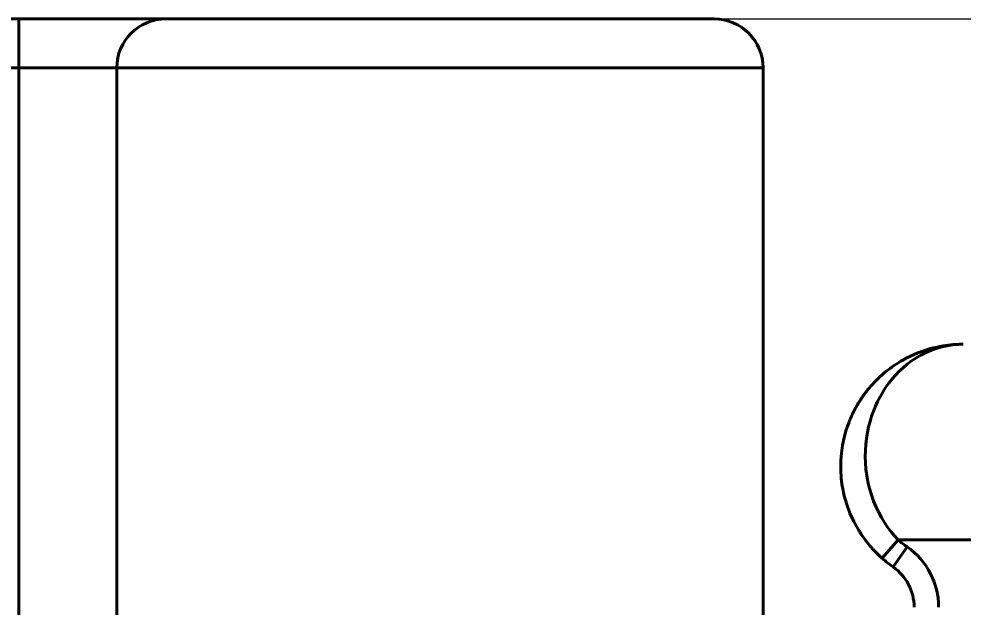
# Model space of a CAD drawing. Header units: millimetres. Extents: x 15 to 415, y 5 to 292.
# Drawn here: x 113.93 to 123.58, y 247.37 to 253.38 of the extents above; entities that cross this region are included whole.
import ezdxf

# ---------------------------------------------------------------- set-up
doc = ezdxf.new("R2010")
doc.units = ezdxf.units.MM
doc.layers.add('Annotations', color=7, linetype='Continuous')
doc.layers.add('Geometries', color=7, linetype='Continuous')
doc.styles.add('Shapr2', font='txt', dxfattribs={"height": 3.3495})
doc.dimstyles.new('ISO-25', dxfattribs={"dimtxt": 2.5, "dimasz": 2.5, "dimexe": 1.25, "dimexo": 0.625, "dimtad": 1, "dimtxsty": 'Standard', "dimcen": 2.5, "dimadec": 0, "dimazin": 0, "dimtfac": 1, "dimtmove": 0, "dimatfit": 3, "dimfxl": 1, "dimarcsym": 0})

# ---------------------------------------------------------------- blocks, each defined once
blk = doc.blocks.new('*D2')
at = {"layer": 'Annotations', "color": 0, "linetype": 'Continuous', "lineweight": 15}
for p, q in [((114.559, 253.3843), (151.4321, 253.3843)), ((150.1821, 250.8843), (150.1821, 204.8613)), ((114.9931, 202.3613), (151.4321, 202.3613))]:
    blk.add_line(p, q, dxfattribs=at)
at = {"layer": 'Annotations', "color": 0}
for points in [[(150.5987, 250.8843), (149.7654, 250.8843), (150.1821, 253.3843)], [(149.7654, 204.8613), (150.5987, 204.8613), (150.1821, 202.3613)]]:
    blk.add_solid(points, dxfattribs=at)
at = {"layer": 'Defpoints', "color": 0}
for p in [(113.934, 253.3843), (114.3681, 202.3613), (150.1821, 202.3613)]:
    blk.add_point(p, dxfattribs=at)
at = {"layer": 'Annotations', "color": 0, "lineweight": 15, "insert": (147.4883, 221.87), "char_height": 3.3495, "attachment_point": 5, "rotation": 90, "style": 'Shapr2'}
blk.add_mtext('\\A1;102,05', dxfattribs=at)

msp = doc.modelspace()

# ---------------------------------------------------------------- linework, layer by layer
at = {"layer": 'Geometries', "linetype": 'Continuous', "lineweight": 40}
for p, q in [((113.934, 253.3843), (107.3321, 253.3843)), ((115.434, 253.3843), (113.934, 253.3843)), ((113.934, 252.8843), (113.934, 253.3843)), ((121.034, 253.3843), (115.434, 253.3843)), ((107.3321, 252.8843), (113.934, 252.8843)), ((113.934, 252.8843), (113.934, 245.4984)), ((113.934, 252.8843), (114.934, 252.8843)), ((114.934, 252.8843), (114.934, 246.2845)), ((114.934, 252.8843), (121.534, 252.8843)), ((121.534, 252.8843), (121.534, 246.2845)), ((123.5523, 250.0593), (123.529, 250.0583)), ((123.5691, 250.0596), (123.5422, 250.0592)), ((123.5725, 250.0596), (123.5523, 250.0593)), ((123.5722, 250.0597), (123.5691, 250.0596)), ((123.5691, 250.0596), (123.5738, 250.0597)), ((123.5755, 250.0597), (123.5722, 250.0597)), ((123.5725, 250.0596), (123.5758, 250.0597)), ((123.5738, 250.0597), (123.5741, 250.0597)), ((123.5741, 250.0597), (123.5766, 250.0597)), ((123.5758, 250.0597), (123.5769, 250.0597)), ((123.5772, 250.0597), (123.5766, 250.0597)), ((123.5769, 250.0597), (123.5777, 250.0597)), ((122.6179, 249.6114), (122.6173, 249.6107)), ((122.3867, 249.1908), (122.3845, 249.184)), ((122.4145, 249.2694), (122.415, 249.2708)), ((122.7504, 247.8722), (122.9157, 248.0597)), ((122.9157, 248.0597), (125.0772, 248.0597)), ((122.8629, 247.7838), (123.0058, 247.989)), ((122.6887, 247.9304), (122.7488, 247.8736)), ((122.7488, 247.8736), (122.7504, 247.8722)), ((122.7504, 247.8722), (122.7504, 247.8722)), ((122.7509, 247.8727), (122.7507, 247.8726))]:
    msp.add_line(p, q, dxfattribs=at)
at = {"layer": 'Geometries', "linetype": 'Continuous', "lineweight": 40, "flags": 128}
for points in [[(122.8972, 249.7546), (122.922, 249.78), (122.9638, 249.8193), (123.0068, 249.8555), (123.0508, 249.8886), (123.0958, 249.9186), (123.1473, 249.9487), (123.1997, 249.9751), (123.2529, 249.9979), (123.3068, 250.0171), (123.3612, 250.0327), (123.415, 250.0445), (123.469, 250.053), (123.523, 250.058), (123.529, 250.0583)], [(123.5422, 250.0592), (123.526, 250.0586), (123.4752, 250.0555), (123.4243, 250.0503), (123.3734, 250.0429), (123.3227, 250.0335), (123.2976, 250.028)], [(123.2976, 250.028), (123.2722, 250.0219), (123.272, 250.0218)], [(122.7038, 249.4739), (122.7296, 249.5237), (122.7572, 249.5712), (122.7863, 249.6163), (122.8168, 249.659), (122.8486, 249.6994), (122.8814, 249.7374), (122.8972, 249.7546)], [(122.6173, 249.6107), (122.617, 249.6103), (122.6149, 249.6078), (122.6127, 249.6052), (122.6104, 249.6024), (122.608, 249.5995), (122.605, 249.5958), (122.6021, 249.5922), (122.5993, 249.5887), (122.5958, 249.5844), (122.5926, 249.5802), (122.5895, 249.5763), (122.5866, 249.5726), (122.5839, 249.5691), (122.5814, 249.5658), (122.5799, 249.5639), (122.5786, 249.5621), (122.5773, 249.5604), (122.5762, 249.5589), (122.5752, 249.5576), (122.5744, 249.5566), (122.5738, 249.5558), (122.5732, 249.555), (122.573, 249.5547), (122.5728, 249.5545), (122.5727, 249.5543), (122.5725, 249.5541), (122.5721, 249.5535), (122.5715, 249.5527), (122.5707, 249.5516), (122.5698, 249.5504), (122.5687, 249.549), (122.5676, 249.5474), (122.5662, 249.5455), (122.5648, 249.5435), (122.5631, 249.5413), (122.5614, 249.5389), (122.5595, 249.5362), (122.5572, 249.5331), (122.5548, 249.5297), (122.5522, 249.526), (122.5495, 249.5221), (122.5466, 249.5179), (122.5428, 249.5125), (122.5391, 249.507), (122.5355, 249.5017), (122.5321, 249.4964), (122.5287, 249.4913), (122.5254, 249.4862), (122.5222, 249.4813), (122.5181, 249.4747), (122.5141, 249.4683), (122.5103, 249.4622), (122.5067, 249.4563), (122.5036, 249.4512), (122.5007, 249.4463), (122.4979, 249.4416), (122.4953, 249.437), (122.4939, 249.4347), (122.4926, 249.4325), (122.4914, 249.4303), (122.4902, 249.4282), (122.489, 249.4262), (122.488, 249.4243), (122.4869, 249.4223), (122.4859, 249.4206), (122.4851, 249.4192), (122.4844, 249.418), (122.4839, 249.417), (122.4836, 249.4165), (122.4834, 249.4161), (122.4831, 249.4155), (122.4827, 249.4148), (122.4822, 249.414), (122.4815, 249.4127), (122.4806, 249.4111), (122.4796, 249.4093), (122.4785, 249.4072), (122.4772, 249.4048), (122.4761, 249.4028), (122.4749, 249.4006), (122.4737, 249.3982), (122.4723, 249.3957), (122.4709, 249.393), (122.4667, 249.3849), (122.4625, 249.3767), (122.4582, 249.3682), (122.4528, 249.3571), (122.4473, 249.3457), (122.4418, 249.3339), (122.44, 249.3298), (122.4381, 249.3257), (122.4363, 249.3216), (122.4344, 249.3174), (122.4326, 249.3132), (122.4308, 249.309), (122.429, 249.305), (122.4271, 249.3005), (122.4254, 249.2963), (122.4237, 249.2923), (122.4221, 249.2885), (122.4207, 249.2849), (122.4193, 249.2816), (122.4182, 249.2788), (122.4171, 249.2761), (122.4161, 249.2736), (122.4153, 249.2714), (122.415, 249.2708)], [(122.633, 249.6288), (122.6218, 249.6158), (122.6178, 249.611)], [(122.5858, 249.062), (122.5905, 249.0988), (122.6002, 249.1582), (122.6123, 249.2158), (122.6267, 249.2714), (122.6432, 249.3251), (122.6616, 249.3767), (122.6819, 249.4263), (122.7038, 249.4739)], [(122.4151, 249.2703), (122.4124, 249.2632), (122.3979, 249.2241), (122.3867, 249.1908)], [(122.3845, 249.184), (122.3632, 249.1076), (122.3464, 249.0282), (122.3347, 248.9461), (122.3288, 248.8725)], [(122.6214, 248.5849), (122.6209, 248.5866), (122.6051, 248.6521), (122.5928, 248.7176), (122.5843, 248.783), (122.5793, 248.8479), (122.5776, 248.9122), (122.579, 248.9756), (122.5834, 249.0379), (122.5858, 249.062)], [(122.3288, 248.8725), (122.3283, 248.8618), (122.3276, 248.7758), (122.3331, 248.6885), (122.3433, 248.6094)], [(122.3433, 248.6094), (122.3448, 248.6003), (122.3632, 248.5116), (122.3885, 248.423), (122.4208, 248.3351), (122.46, 248.249), (122.5042, 248.1684)], [(122.9157, 248.0597), (122.877, 248.101), (122.8403, 248.145), (122.8058, 248.1912), (122.7734, 248.2394), (122.7432, 248.2895), (122.7154, 248.3412), (122.6899, 248.3942), (122.6634, 248.4574), (122.6404, 248.5216), (122.6214, 248.5849)], [(122.5042, 248.1684), (122.506, 248.1654), (122.5344, 248.1203)], [(122.5058, 248.1699), (122.5063, 248.1691), (122.5069, 248.1681), (122.5077, 248.1667), (122.5087, 248.1651), (122.5098, 248.1632), (122.5111, 248.1611), (122.5126, 248.1587), (122.5142, 248.1561), (122.5159, 248.1533), (122.5192, 248.1478), (122.5228, 248.1422), (122.5265, 248.1363), (122.5306, 248.1299), (122.5349, 248.1232), (122.5354, 248.1225)], [(122.5344, 248.1203), (122.5585, 248.0853), (122.617, 248.0093), (122.6398, 247.9827)], [(122.6404, 247.9833), (122.6421, 247.9814), (122.6462, 247.9767), (122.6502, 247.9722), (122.654, 247.9679), (122.6578, 247.9637), (122.6616, 247.9595), (122.6655, 247.9553), (122.6694, 247.9511), (122.6819, 247.9378), (122.6889, 247.9306)], [(122.6889, 247.9306), (122.6949, 247.9246), (122.6991, 247.9203), (122.7034, 247.9161), (122.7078, 247.9118), (122.7122, 247.9075), (122.7166, 247.9032), (122.7211, 247.899), (122.7249, 247.8954)], [(122.7184, 247.9014), (122.7187, 247.9012), (122.719, 247.9009), (122.7194, 247.9006), (122.7199, 247.9002), (122.7204, 247.8997), (122.721, 247.8991), (122.7216, 247.8985), (122.7224, 247.8978), (122.7232, 247.897), (122.7244, 247.8959), (122.7249, 247.8955)], [(122.7249, 247.8954), (122.7254, 247.895), (122.7278, 247.8928)], [(122.7277, 247.8928), (122.7291, 247.8915), (122.7312, 247.8896), (122.7335, 247.8875), (122.7358, 247.8854), (122.7379, 247.8834), (122.7399, 247.8816), (122.7418, 247.8799), (122.7435, 247.8784), (122.745, 247.8771), (122.7463, 247.8759), (122.7476, 247.8748), (122.7488, 247.8736)], [(122.7278, 247.8928), (122.729, 247.8916), (122.7324, 247.8885), (122.7356, 247.8855), (122.7386, 247.8828), (122.7398, 247.8817), (122.7409, 247.8807), (122.742, 247.8797), (122.7431, 247.8788), (122.7442, 247.8778), (122.7451, 247.8769), (122.746, 247.8761), (122.747, 247.8752), (122.748, 247.8743), (122.749, 247.8734), (122.75, 247.8725)]]:
    msp.add_lwpolyline(points, dxfattribs=at)
at = {"layer": 'Geometries', "linetype": 'Continuous', "lineweight": 40}
for centre, radius, start, end in [((115.434, 252.8843), 0.5, 90, 180), ((121.034, 252.8843), 0.5, 0, 90), ((123.5726, 248.8188), 1.2403, 104.01993, 119.27095), ((123.5772, 248.8097), 1.25, 119.09406, 139.05922), ((123.6068, 248.8219), 1.2795, 213.13429, 220.94957), ((123.5772, 248.8097), 1, 228.59038, 235.1501), ((122.5772, 247.3735), 0.75, 0, 55.1501), ((123.5772, 248.8097), 1.25, 228.59038, 235.1501), ((122.5772, 247.3735), 0.5, 0, 55.1501)]:
    msp.add_arc(centre, radius, start, end, dxfattribs=at)

# ---------------------------------------------------------------- dimensions: what is measured, and where the dimension line sits
at = {"layer": 'Annotations', "linetype": 'Continuous', "lineweight": 15}
dim = msp.add_linear_dim(base=(150.1821, 202.3613), p1=(113.934, 253.3843), p2=(114.3681, 202.3613), angle=270, dimstyle='ISO-25', override={"dimscale": 1, "dimgap": 0.7, "dimdec": 2, "dimlfac": 2, "dimrnd": 0.01, "dimzin": 8, "dimdsep": 44, "dimtxsty": 'Shapr2', "dimse1": 0, "dimse2": 0, "dimadec": 2, "dimtol": 0, "dimlim": 0, "dimtp": 0, "dimtm": 0, "dimtfac": 0.6, "dimtdec": 8, "dimfrac": 2, "dimtolj": 1, "dimlwd": 15, "dimlwe": 15}, dxfattribs=at)
dim.commit()
dim.dimension.update_dxf_attribs({"geometry": '*D2', "text_midpoint": (150.1821, 221.87), "dimtype": 160})

doc.saveas('drawing.dxf')
